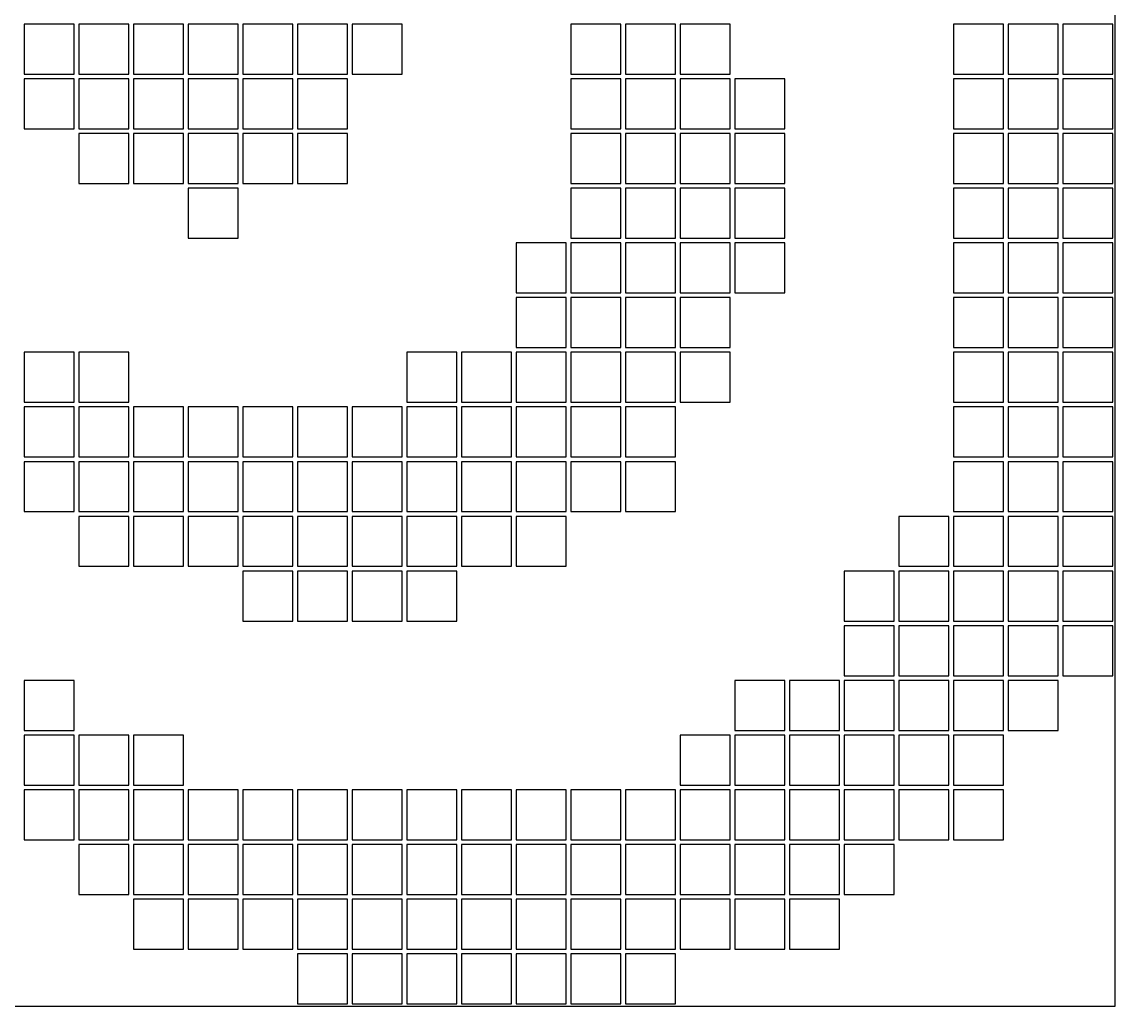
# Model space of a CAD drawing. Extents: x -243 to 243, y -243 to 243.
# Drawn here: x 115.2 to 243.2, y -243.2 to -128 of the extents above; entities that cross this region are included whole.
import ezdxf

# ---------------------------------------------------------------- set-up
doc = ezdxf.new("R2010")
doc.units = 0

msp = doc.modelspace()

# ---------------------------------------------------------------- linework, layer by layer
at = {"layer": 'BOARD'}
for p, q in [((243.2, -243.2), (243.2, 243.2)), ((-243.2, -243.2), (243.2, -243.2))]:
    msp.add_line(p, q, dxfattribs=at)
at = {"layer": 'PATCHES'}
for p, q in [((121.325, -128.275), (115.475, -128.275)), ((115.475, -128.275), (115.475, -134.125)), ((121.325, -134.125), (121.325, -128.275)), ((127.725, -128.275), (121.875, -128.275)), ((121.875, -128.275), (121.875, -134.125)), ((127.725, -134.125), (127.725, -128.275)), ((134.125, -128.275), (128.275, -128.275)), ((128.275, -128.275), (128.275, -134.125)), ((134.125, -134.125), (134.125, -128.275)), ((140.525, -128.275), (134.675, -128.275)), ((134.675, -128.275), (134.675, -134.125)), ((140.525, -134.125), (140.525, -128.275)), ((146.925, -128.275), (141.075, -128.275)), ((141.075, -128.275), (141.075, -134.125)), ((146.925, -134.125), (146.925, -128.275)), ((153.325, -128.275), (147.475, -128.275)), ((147.475, -128.275), (147.475, -134.125)), ((153.325, -134.125), (153.325, -128.275)), ((159.725, -128.275), (153.875, -128.275)), ((153.875, -128.275), (153.875, -134.125)), ((159.725, -134.125), (159.725, -128.275)), ((185.325, -128.275), (179.475, -128.275)), ((179.475, -128.275), (179.475, -134.125)), ((185.325, -134.125), (185.325, -128.275)), ((191.725, -128.275), (185.875, -128.275)), ((185.875, -128.275), (185.875, -134.125)), ((191.725, -134.125), (191.725, -128.275)), ((198.125, -128.275), (192.275, -128.275)), ((192.275, -128.275), (192.275, -134.125)), ((198.125, -134.125), (198.125, -128.275)), ((230.125, -128.275), (224.275, -128.275)), ((224.275, -128.275), (224.275, -134.125)), ((230.125, -134.125), (230.125, -128.275)), ((236.525, -128.275), (230.675, -128.275)), ((230.675, -128.275), (230.675, -134.125)), ((236.525, -134.125), (236.525, -128.275)), ((242.925, -128.275), (237.075, -128.275)), ((237.075, -128.275), (237.075, -134.125)), ((242.925, -134.125), (242.925, -128.275)), ((115.475, -134.125), (121.325, -134.125)), ((121.875, -134.125), (127.725, -134.125)), ((128.275, -134.125), (134.125, -134.125)), ((134.675, -134.125), (140.525, -134.125)), ((141.075, -134.125), (146.925, -134.125)), ((147.475, -134.125), (153.325, -134.125)), ((153.875, -134.125), (159.725, -134.125)), ((179.475, -134.125), (185.325, -134.125)), ((185.875, -134.125), (191.725, -134.125)), ((192.275, -134.125), (198.125, -134.125)), ((224.275, -134.125), (230.125, -134.125)), ((230.675, -134.125), (236.525, -134.125)), ((237.075, -134.125), (242.925, -134.125)), ((121.325, -134.675), (115.475, -134.675)), ((115.475, -134.675), (115.475, -140.525)), ((121.325, -140.525), (121.325, -134.675)), ((127.725, -134.675), (121.875, -134.675)), ((121.875, -134.675), (121.875, -140.525)), ((127.725, -140.525), (127.725, -134.675)), ((134.125, -134.675), (128.275, -134.675)), ((128.275, -134.675), (128.275, -140.525)), ((134.125, -140.525), (134.125, -134.675)), ((140.525, -134.675), (134.675, -134.675)), ((134.675, -134.675), (134.675, -140.525)), ((140.525, -140.525), (140.525, -134.675)), ((146.925, -134.675), (141.075, -134.675)), ((141.075, -134.675), (141.075, -140.525)), ((146.925, -140.525), (146.925, -134.675)), ((153.325, -134.675), (147.475, -134.675)), ((147.475, -134.675), (147.475, -140.525)), ((153.325, -140.525), (153.325, -134.675)), ((185.325, -134.675), (179.475, -134.675)), ((179.475, -134.675), (179.475, -140.525)), ((185.325, -140.525), (185.325, -134.675)), ((191.725, -134.675), (185.875, -134.675)), ((185.875, -134.675), (185.875, -140.525)), ((191.725, -140.525), (191.725, -134.675)), ((198.125, -134.675), (192.275, -134.675)), ((192.275, -134.675), (192.275, -140.525)), ((198.125, -140.525), (198.125, -134.675)), ((204.525, -134.675), (198.675, -134.675)), ((198.675, -134.675), (198.675, -140.525)), ((204.525, -140.525), (204.525, -134.675)), ((230.125, -134.675), (224.275, -134.675)), ((224.275, -134.675), (224.275, -140.525)), ((230.125, -140.525), (230.125, -134.675)), ((236.525, -134.675), (230.675, -134.675)), ((230.675, -134.675), (230.675, -140.525)), ((236.525, -140.525), (236.525, -134.675)), ((242.925, -134.675), (237.075, -134.675)), ((237.075, -134.675), (237.075, -140.525)), ((242.925, -140.525), (242.925, -134.675)), ((115.475, -140.525), (121.325, -140.525)), ((121.875, -140.525), (127.725, -140.525)), ((128.275, -140.525), (134.125, -140.525)), ((134.675, -140.525), (140.525, -140.525)), ((141.075, -140.525), (146.925, -140.525)), ((147.475, -140.525), (153.325, -140.525)), ((179.475, -140.525), (185.325, -140.525)), ((185.875, -140.525), (191.725, -140.525)), ((192.275, -140.525), (198.125, -140.525)), ((198.675, -140.525), (204.525, -140.525)), ((224.275, -140.525), (230.125, -140.525)), ((230.675, -140.525), (236.525, -140.525)), ((237.075, -140.525), (242.925, -140.525)), ((127.725, -141.075), (121.875, -141.075)), ((121.875, -141.075), (121.875, -146.925)), ((127.725, -146.925), (127.725, -141.075)), ((134.125, -141.075), (128.275, -141.075)), ((128.275, -141.075), (128.275, -146.925)), ((134.125, -146.925), (134.125, -141.075)), ((140.525, -141.075), (134.675, -141.075)), ((134.675, -141.075), (134.675, -146.925)), ((140.525, -146.925), (140.525, -141.075)), ((146.925, -141.075), (141.075, -141.075)), ((141.075, -141.075), (141.075, -146.925)), ((146.925, -146.925), (146.925, -141.075)), ((153.325, -141.075), (147.475, -141.075)), ((147.475, -141.075), (147.475, -146.925)), ((153.325, -146.925), (153.325, -141.075)), ((185.325, -141.075), (179.475, -141.075)), ((179.475, -141.075), (179.475, -146.925)), ((185.325, -146.925), (185.325, -141.075)), ((191.725, -141.075), (185.875, -141.075)), ((185.875, -141.075), (185.875, -146.925)), ((191.725, -146.925), (191.725, -141.075)), ((198.125, -141.075), (192.275, -141.075)), ((192.275, -141.075), (192.275, -146.925)), ((198.125, -146.925), (198.125, -141.075)), ((204.525, -141.075), (198.675, -141.075)), ((198.675, -141.075), (198.675, -146.925)), ((204.525, -146.925), (204.525, -141.075)), ((230.125, -141.075), (224.275, -141.075)), ((224.275, -141.075), (224.275, -146.925)), ((230.125, -146.925), (230.125, -141.075)), ((236.525, -141.075), (230.675, -141.075)), ((230.675, -141.075), (230.675, -146.925)), ((236.525, -146.925), (236.525, -141.075)), ((242.925, -141.075), (237.075, -141.075)), ((237.075, -141.075), (237.075, -146.925)), ((242.925, -146.925), (242.925, -141.075)), ((121.875, -146.925), (127.725, -146.925)), ((128.275, -146.925), (134.125, -146.925)), ((134.675, -146.925), (140.525, -146.925)), ((141.075, -146.925), (146.925, -146.925)), ((147.475, -146.925), (153.325, -146.925)), ((179.475, -146.925), (185.325, -146.925)), ((185.875, -146.925), (191.725, -146.925)), ((192.275, -146.925), (198.125, -146.925)), ((198.675, -146.925), (204.525, -146.925)), ((224.275, -146.925), (230.125, -146.925)), ((230.675, -146.925), (236.525, -146.925)), ((237.075, -146.925), (242.925, -146.925)), ((140.525, -147.475), (134.675, -147.475)), ((134.675, -147.475), (134.675, -153.325)), ((140.525, -153.325), (140.525, -147.475)), ((185.325, -147.475), (179.475, -147.475)), ((179.475, -147.475), (179.475, -153.325)), ((185.325, -153.325), (185.325, -147.475)), ((191.725, -147.475), (185.875, -147.475)), ((185.875, -147.475), (185.875, -153.325)), ((191.725, -153.325), (191.725, -147.475)), ((198.125, -147.475), (192.275, -147.475)), ((192.275, -147.475), (192.275, -153.325)), ((198.125, -153.325), (198.125, -147.475)), ((204.525, -147.475), (198.675, -147.475)), ((198.675, -147.475), (198.675, -153.325)), ((204.525, -153.325), (204.525, -147.475)), ((230.125, -147.475), (224.275, -147.475)), ((224.275, -147.475), (224.275, -153.325)), ((230.125, -153.325), (230.125, -147.475)), ((236.525, -147.475), (230.675, -147.475)), ((230.675, -147.475), (230.675, -153.325)), ((236.525, -153.325), (236.525, -147.475)), ((242.925, -147.475), (237.075, -147.475)), ((237.075, -147.475), (237.075, -153.325)), ((242.925, -153.325), (242.925, -147.475)), ((134.675, -153.325), (140.525, -153.325)), ((179.475, -153.325), (185.325, -153.325)), ((185.875, -153.325), (191.725, -153.325)), ((192.275, -153.325), (198.125, -153.325)), ((198.675, -153.325), (204.525, -153.325)), ((224.275, -153.325), (230.125, -153.325)), ((230.675, -153.325), (236.525, -153.325)), ((237.075, -153.325), (242.925, -153.325)), ((178.925, -153.875), (173.075, -153.875)), ((173.075, -153.875), (173.075, -159.725)), ((178.925, -159.725), (178.925, -153.875)), ((185.325, -153.875), (179.475, -153.875)), ((179.475, -153.875), (179.475, -159.725)), ((185.325, -159.725), (185.325, -153.875)), ((191.725, -153.875), (185.875, -153.875)), ((185.875, -153.875), (185.875, -159.725)), ((191.725, -159.725), (191.725, -153.875)), ((198.125, -153.875), (192.275, -153.875)), ((192.275, -153.875), (192.275, -159.725)), ((198.125, -159.725), (198.125, -153.875)), ((204.525, -153.875), (198.675, -153.875)), ((198.675, -153.875), (198.675, -159.725)), ((204.525, -159.725), (204.525, -153.875)), ((230.125, -153.875), (224.275, -153.875)), ((224.275, -153.875), (224.275, -159.725)), ((230.125, -159.725), (230.125, -153.875)), ((236.525, -153.875), (230.675, -153.875)), ((230.675, -153.875), (230.675, -159.725)), ((236.525, -159.725), (236.525, -153.875)), ((242.925, -153.875), (237.075, -153.875)), ((237.075, -153.875), (237.075, -159.725)), ((242.925, -159.725), (242.925, -153.875)), ((173.075, -159.725), (178.925, -159.725)), ((179.475, -159.725), (185.325, -159.725)), ((185.875, -159.725), (191.725, -159.725)), ((192.275, -159.725), (198.125, -159.725)), ((198.675, -159.725), (204.525, -159.725)), ((224.275, -159.725), (230.125, -159.725)), ((230.675, -159.725), (236.525, -159.725)), ((237.075, -159.725), (242.925, -159.725)), ((178.925, -160.275), (173.075, -160.275)), ((173.075, -160.275), (173.075, -166.125)), ((178.925, -166.125), (178.925, -160.275)), ((185.325, -160.275), (179.475, -160.275)), ((179.475, -160.275), (179.475, -166.125)), ((185.325, -166.125), (185.325, -160.275)), ((191.725, -160.275), (185.875, -160.275)), ((185.875, -160.275), (185.875, -166.125)), ((191.725, -166.125), (191.725, -160.275)), ((198.125, -160.275), (192.275, -160.275)), ((192.275, -160.275), (192.275, -166.125)), ((198.125, -166.125), (198.125, -160.275)), ((230.125, -160.275), (224.275, -160.275)), ((224.275, -160.275), (224.275, -166.125)), ((230.125, -166.125), (230.125, -160.275)), ((236.525, -160.275), (230.675, -160.275)), ((230.675, -160.275), (230.675, -166.125)), ((236.525, -166.125), (236.525, -160.275)), ((242.925, -160.275), (237.075, -160.275)), ((237.075, -160.275), (237.075, -166.125)), ((242.925, -166.125), (242.925, -160.275)), ((173.075, -166.125), (178.925, -166.125)), ((179.475, -166.125), (185.325, -166.125)), ((185.875, -166.125), (191.725, -166.125)), ((192.275, -166.125), (198.125, -166.125)), ((224.275, -166.125), (230.125, -166.125)), ((230.675, -166.125), (236.525, -166.125)), ((237.075, -166.125), (242.925, -166.125)), ((121.325, -166.675), (115.475, -166.675)), ((115.475, -166.675), (115.475, -172.525)), ((121.325, -172.525), (121.325, -166.675)), ((127.725, -166.675), (121.875, -166.675)), ((121.875, -166.675), (121.875, -172.525)), ((127.725, -172.525), (127.725, -166.675)), ((166.125, -166.675), (160.275, -166.675)), ((160.275, -166.675), (160.275, -172.525)), ((166.125, -172.525), (166.125, -166.675)), ((172.525, -166.675), (166.675, -166.675)), ((166.675, -166.675), (166.675, -172.525)), ((172.525, -172.525), (172.525, -166.675)), ((178.925, -166.675), (173.075, -166.675)), ((173.075, -166.675), (173.075, -172.525)), ((178.925, -172.525), (178.925, -166.675)), ((185.325, -166.675), (179.475, -166.675)), ((179.475, -166.675), (179.475, -172.525)), ((185.325, -172.525), (185.325, -166.675)), ((191.725, -166.675), (185.875, -166.675)), ((185.875, -166.675), (185.875, -172.525)), ((191.725, -172.525), (191.725, -166.675)), ((198.125, -166.675), (192.275, -166.675)), ((192.275, -166.675), (192.275, -172.525)), ((198.125, -172.525), (198.125, -166.675)), ((230.125, -166.675), (224.275, -166.675)), ((224.275, -166.675), (224.275, -172.525)), ((230.125, -172.525), (230.125, -166.675)), ((236.525, -166.675), (230.675, -166.675)), ((230.675, -166.675), (230.675, -172.525)), ((236.525, -172.525), (236.525, -166.675)), ((242.925, -166.675), (237.075, -166.675)), ((237.075, -166.675), (237.075, -172.525)), ((242.925, -172.525), (242.925, -166.675)), ((115.475, -172.525), (121.325, -172.525)), ((121.875, -172.525), (127.725, -172.525)), ((160.275, -172.525), (166.125, -172.525)), ((166.675, -172.525), (172.525, -172.525)), ((173.075, -172.525), (178.925, -172.525)), ((179.475, -172.525), (185.325, -172.525)), ((185.875, -172.525), (191.725, -172.525)), ((192.275, -172.525), (198.125, -172.525)), ((224.275, -172.525), (230.125, -172.525)), ((230.675, -172.525), (236.525, -172.525)), ((237.075, -172.525), (242.925, -172.525)), ((121.325, -173.075), (115.475, -173.075)), ((115.475, -173.075), (115.475, -178.925)), ((121.325, -178.925), (121.325, -173.075)), ((127.725, -173.075), (121.875, -173.075)), ((121.875, -173.075), (121.875, -178.925)), ((127.725, -178.925), (127.725, -173.075)), ((134.125, -173.075), (128.275, -173.075)), ((128.275, -173.075), (128.275, -178.925)), ((134.125, -178.925), (134.125, -173.075)), ((140.525, -173.075), (134.675, -173.075)), ((134.675, -173.075), (134.675, -178.925)), ((140.525, -178.925), (140.525, -173.075)), ((146.925, -173.075), (141.075, -173.075)), ((141.075, -173.075), (141.075, -178.925)), ((146.925, -178.925), (146.925, -173.075)), ((153.325, -173.075), (147.475, -173.075)), ((147.475, -173.075), (147.475, -178.925)), ((153.325, -178.925), (153.325, -173.075)), ((159.725, -173.075), (153.875, -173.075)), ((153.875, -173.075), (153.875, -178.925)), ((159.725, -178.925), (159.725, -173.075)), ((166.125, -173.075), (160.275, -173.075)), ((160.275, -173.075), (160.275, -178.925)), ((166.125, -178.925), (166.125, -173.075)), ((172.525, -173.075), (166.675, -173.075)), ((166.675, -173.075), (166.675, -178.925)), ((172.525, -178.925), (172.525, -173.075)), ((178.925, -173.075), (173.075, -173.075)), ((173.075, -173.075), (173.075, -178.925)), ((178.925, -178.925), (178.925, -173.075)), ((185.325, -173.075), (179.475, -173.075)), ((179.475, -173.075), (179.475, -178.925)), ((185.325, -178.925), (185.325, -173.075)), ((191.725, -173.075), (185.875, -173.075)), ((185.875, -173.075), (185.875, -178.925)), ((191.725, -178.925), (191.725, -173.075)), ((230.125, -173.075), (224.275, -173.075)), ((224.275, -173.075), (224.275, -178.925)), ((230.125, -178.925), (230.125, -173.075)), ((236.525, -173.075), (230.675, -173.075)), ((230.675, -173.075), (230.675, -178.925)), ((236.525, -178.925), (236.525, -173.075)), ((242.925, -173.075), (237.075, -173.075)), ((237.075, -173.075), (237.075, -178.925)), ((242.925, -178.925), (242.925, -173.075)), ((115.475, -178.925), (121.325, -178.925)), ((121.875, -178.925), (127.725, -178.925)), ((128.275, -178.925), (134.125, -178.925)), ((134.675, -178.925), (140.525, -178.925)), ((141.075, -178.925), (146.925, -178.925)), ((147.475, -178.925), (153.325, -178.925)), ((153.875, -178.925), (159.725, -178.925)), ((160.275, -178.925), (166.125, -178.925)), ((166.675, -178.925), (172.525, -178.925)), ((173.075, -178.925), (178.925, -178.925)), ((179.475, -178.925), (185.325, -178.925)), ((185.875, -178.925), (191.725, -178.925)), ((224.275, -178.925), (230.125, -178.925)), ((230.675, -178.925), (236.525, -178.925)), ((237.075, -178.925), (242.925, -178.925)), ((121.325, -179.475), (115.475, -179.475)), ((115.475, -179.475), (115.475, -185.325)), ((121.325, -185.325), (121.325, -179.475)), ((127.725, -179.475), (121.875, -179.475)), ((121.875, -179.475), (121.875, -185.325)), ((127.725, -185.325), (127.725, -179.475)), ((134.125, -179.475), (128.275, -179.475)), ((128.275, -179.475), (128.275, -185.325)), ((134.125, -185.325), (134.125, -179.475)), ((140.525, -179.475), (134.675, -179.475)), ((134.675, -179.475), (134.675, -185.325)), ((140.525, -185.325), (140.525, -179.475)), ((146.925, -179.475), (141.075, -179.475)), ((141.075, -179.475), (141.075, -185.325)), ((146.925, -185.325), (146.925, -179.475)), ((153.325, -179.475), (147.475, -179.475)), ((147.475, -179.475), (147.475, -185.325)), ((153.325, -185.325), (153.325, -179.475)), ((159.725, -179.475), (153.875, -179.475)), ((153.875, -179.475), (153.875, -185.325)), ((159.725, -185.325), (159.725, -179.475)), ((166.125, -179.475), (160.275, -179.475)), ((160.275, -179.475), (160.275, -185.325)), ((166.125, -185.325), (166.125, -179.475)), ((172.525, -179.475), (166.675, -179.475)), ((166.675, -179.475), (166.675, -185.325)), ((172.525, -185.325), (172.525, -179.475)), ((178.925, -179.475), (173.075, -179.475)), ((173.075, -179.475), (173.075, -185.325)), ((178.925, -185.325), (178.925, -179.475)), ((185.325, -179.475), (179.475, -179.475)), ((179.475, -179.475), (179.475, -185.325)), ((185.325, -185.325), (185.325, -179.475)), ((191.725, -179.475), (185.875, -179.475)), ((185.875, -179.475), (185.875, -185.325)), ((191.725, -185.325), (191.725, -179.475)), ((230.125, -179.475), (224.275, -179.475)), ((224.275, -179.475), (224.275, -185.325)), ((230.125, -185.325), (230.125, -179.475)), ((236.525, -179.475), (230.675, -179.475)), ((230.675, -179.475), (230.675, -185.325)), ((236.525, -185.325), (236.525, -179.475)), ((242.925, -179.475), (237.075, -179.475)), ((237.075, -179.475), (237.075, -185.325)), ((242.925, -185.325), (242.925, -179.475)), ((115.475, -185.325), (121.325, -185.325)), ((121.875, -185.325), (127.725, -185.325)), ((128.275, -185.325), (134.125, -185.325)), ((134.675, -185.325), (140.525, -185.325)), ((141.075, -185.325), (146.925, -185.325)), ((147.475, -185.325), (153.325, -185.325)), ((153.875, -185.325), (159.725, -185.325)), ((160.275, -185.325), (166.125, -185.325)), ((166.675, -185.325), (172.525, -185.325)), ((173.075, -185.325), (178.925, -185.325)), ((179.475, -185.325), (185.325, -185.325)), ((185.875, -185.325), (191.725, -185.325)), ((224.275, -185.325), (230.125, -185.325)), ((230.675, -185.325), (236.525, -185.325)), ((237.075, -185.325), (242.925, -185.325)), ((127.725, -185.875), (121.875, -185.875)), ((121.875, -185.875), (121.875, -191.725)), ((127.725, -191.725), (127.725, -185.875)), ((134.125, -185.875), (128.275, -185.875)), ((128.275, -185.875), (128.275, -191.725)), ((134.125, -191.725), (134.125, -185.875)), ((140.525, -185.875), (134.675, -185.875)), ((134.675, -185.875), (134.675, -191.725)), ((140.525, -191.725), (140.525, -185.875)), ((146.925, -185.875), (141.075, -185.875)), ((141.075, -185.875), (141.075, -191.725)), ((146.925, -191.725), (146.925, -185.875)), ((153.325, -185.875), (147.475, -185.875)), ((147.475, -185.875), (147.475, -191.725)), ((153.325, -191.725), (153.325, -185.875)), ((159.725, -185.875), (153.875, -185.875)), ((153.875, -185.875), (153.875, -191.725)), ((159.725, -191.725), (159.725, -185.875)), ((166.125, -185.875), (160.275, -185.875)), ((160.275, -185.875), (160.275, -191.725)), ((166.125, -191.725), (166.125, -185.875)), ((172.525, -185.875), (166.675, -185.875)), ((166.675, -185.875), (166.675, -191.725)), ((172.525, -191.725), (172.525, -185.875)), ((178.925, -185.875), (173.075, -185.875)), ((173.075, -185.875), (173.075, -191.725)), ((178.925, -191.725), (178.925, -185.875)), ((223.725, -185.875), (217.875, -185.875)), ((217.875, -185.875), (217.875, -191.725)), ((223.725, -191.725), (223.725, -185.875)), ((230.125, -185.875), (224.275, -185.875)), ((224.275, -185.875), (224.275, -191.725)), ((230.125, -191.725), (230.125, -185.875)), ((236.525, -185.875), (230.675, -185.875)), ((230.675, -185.875), (230.675, -191.725)), ((236.525, -191.725), (236.525, -185.875)), ((242.925, -185.875), (237.075, -185.875)), ((237.075, -185.875), (237.075, -191.725)), ((242.925, -191.725), (242.925, -185.875)), ((121.875, -191.725), (127.725, -191.725)), ((128.275, -191.725), (134.125, -191.725)), ((134.675, -191.725), (140.525, -191.725)), ((141.075, -191.725), (146.925, -191.725)), ((147.475, -191.725), (153.325, -191.725)), ((153.875, -191.725), (159.725, -191.725)), ((160.275, -191.725), (166.125, -191.725)), ((166.675, -191.725), (172.525, -191.725)), ((173.075, -191.725), (178.925, -191.725)), ((217.875, -191.725), (223.725, -191.725)), ((224.275, -191.725), (230.125, -191.725)), ((230.675, -191.725), (236.525, -191.725)), ((237.075, -191.725), (242.925, -191.725)), ((146.925, -192.275), (141.075, -192.275)), ((141.075, -192.275), (141.075, -198.125)), ((146.925, -198.125), (146.925, -192.275)), ((153.325, -192.275), (147.475, -192.275)), ((147.475, -192.275), (147.475, -198.125)), ((153.325, -198.125), (153.325, -192.275)), ((159.725, -192.275), (153.875, -192.275)), ((153.875, -192.275), (153.875, -198.125)), ((159.725, -198.125), (159.725, -192.275)), ((166.125, -192.275), (160.275, -192.275)), ((160.275, -192.275), (160.275, -198.125)), ((166.125, -198.125), (166.125, -192.275)), ((217.325, -192.275), (211.475, -192.275)), ((211.475, -192.275), (211.475, -198.125)), ((217.325, -198.125), (217.325, -192.275)), ((223.725, -192.275), (217.875, -192.275)), ((217.875, -192.275), (217.875, -198.125)), ((223.725, -198.125), (223.725, -192.275)), ((230.125, -192.275), (224.275, -192.275)), ((224.275, -192.275), (224.275, -198.125)), ((230.125, -198.125), (230.125, -192.275)), ((236.525, -192.275), (230.675, -192.275)), ((230.675, -192.275), (230.675, -198.125)), ((236.525, -198.125), (236.525, -192.275)), ((242.925, -192.275), (237.075, -192.275)), ((237.075, -192.275), (237.075, -198.125)), ((242.925, -198.125), (242.925, -192.275)), ((141.075, -198.125), (146.925, -198.125)), ((147.475, -198.125), (153.325, -198.125)), ((153.875, -198.125), (159.725, -198.125)), ((160.275, -198.125), (166.125, -198.125)), ((211.475, -198.125), (217.325, -198.125)), ((217.875, -198.125), (223.725, -198.125)), ((224.275, -198.125), (230.125, -198.125)), ((230.675, -198.125), (236.525, -198.125)), ((237.075, -198.125), (242.925, -198.125)), ((217.325, -198.675), (211.475, -198.675)), ((211.475, -198.675), (211.475, -204.525)), ((217.325, -204.525), (217.325, -198.675)), ((223.725, -198.675), (217.875, -198.675)), ((217.875, -198.675), (217.875, -204.525)), ((223.725, -204.525), (223.725, -198.675)), ((230.125, -198.675), (224.275, -198.675)), ((224.275, -198.675), (224.275, -204.525)), ((230.125, -204.525), (230.125, -198.675)), ((236.525, -198.675), (230.675, -198.675)), ((230.675, -198.675), (230.675, -204.525)), ((236.525, -204.525), (236.525, -198.675)), ((242.925, -198.675), (237.075, -198.675)), ((237.075, -198.675), (237.075, -204.525)), ((242.925, -204.525), (242.925, -198.675)), ((211.475, -204.525), (217.325, -204.525)), ((217.875, -204.525), (223.725, -204.525)), ((224.275, -204.525), (230.125, -204.525)), ((230.675, -204.525), (236.525, -204.525)), ((237.075, -204.525), (242.925, -204.525)), ((121.325, -205.075), (115.475, -205.075)), ((115.475, -205.075), (115.475, -210.925)), ((121.325, -210.925), (121.325, -205.075)), ((204.525, -205.075), (198.675, -205.075)), ((198.675, -205.075), (198.675, -210.925)), ((204.525, -210.925), (204.525, -205.075)), ((210.925, -205.075), (205.075, -205.075)), ((205.075, -205.075), (205.075, -210.925)), ((210.925, -210.925), (210.925, -205.075)), ((217.325, -205.075), (211.475, -205.075)), ((211.475, -205.075), (211.475, -210.925)), ((217.325, -210.925), (217.325, -205.075)), ((223.725, -205.075), (217.875, -205.075)), ((217.875, -205.075), (217.875, -210.925)), ((223.725, -210.925), (223.725, -205.075)), ((230.125, -205.075), (224.275, -205.075)), ((224.275, -205.075), (224.275, -210.925)), ((230.125, -210.925), (230.125, -205.075)), ((236.525, -205.075), (230.675, -205.075)), ((230.675, -205.075), (230.675, -210.925)), ((236.525, -210.925), (236.525, -205.075)), ((115.475, -210.925), (121.325, -210.925)), ((198.675, -210.925), (204.525, -210.925)), ((205.075, -210.925), (210.925, -210.925)), ((211.475, -210.925), (217.325, -210.925)), ((217.875, -210.925), (223.725, -210.925)), ((224.275, -210.925), (230.125, -210.925)), ((230.675, -210.925), (236.525, -210.925)), ((121.325, -211.475), (115.475, -211.475)), ((115.475, -211.475), (115.475, -217.325)), ((121.325, -217.325), (121.325, -211.475)), ((127.725, -211.475), (121.875, -211.475)), ((121.875, -211.475), (121.875, -217.325)), ((127.725, -217.325), (127.725, -211.475)), ((134.125, -211.475), (128.275, -211.475)), ((128.275, -211.475), (128.275, -217.325)), ((134.125, -217.325), (134.125, -211.475)), ((198.125, -211.475), (192.275, -211.475)), ((192.275, -211.475), (192.275, -217.325)), ((198.125, -217.325), (198.125, -211.475)), ((204.525, -211.475), (198.675, -211.475)), ((198.675, -211.475), (198.675, -217.325)), ((204.525, -217.325), (204.525, -211.475)), ((210.925, -211.475), (205.075, -211.475)), ((205.075, -211.475), (205.075, -217.325)), ((210.925, -217.325), (210.925, -211.475)), ((217.325, -211.475), (211.475, -211.475)), ((211.475, -211.475), (211.475, -217.325)), ((217.325, -217.325), (217.325, -211.475)), ((223.725, -211.475), (217.875, -211.475)), ((217.875, -211.475), (217.875, -217.325)), ((223.725, -217.325), (223.725, -211.475)), ((230.125, -211.475), (224.275, -211.475)), ((224.275, -211.475), (224.275, -217.325)), ((230.125, -217.325), (230.125, -211.475)), ((115.475, -217.325), (121.325, -217.325)), ((121.875, -217.325), (127.725, -217.325)), ((128.275, -217.325), (134.125, -217.325)), ((192.275, -217.325), (198.125, -217.325)), ((198.675, -217.325), (204.525, -217.325)), ((205.075, -217.325), (210.925, -217.325)), ((211.475, -217.325), (217.325, -217.325)), ((217.875, -217.325), (223.725, -217.325)), ((224.275, -217.325), (230.125, -217.325)), ((121.325, -217.875), (115.475, -217.875)), ((115.475, -217.875), (115.475, -223.725)), ((121.325, -223.725), (121.325, -217.875)), ((127.725, -217.875), (121.875, -217.875)), ((121.875, -217.875), (121.875, -223.725)), ((127.725, -223.725), (127.725, -217.875)), ((134.125, -217.875), (128.275, -217.875)), ((128.275, -217.875), (128.275, -223.725)), ((134.125, -223.725), (134.125, -217.875)), ((140.525, -217.875), (134.675, -217.875)), ((134.675, -217.875), (134.675, -223.725)), ((140.525, -223.725), (140.525, -217.875)), ((146.925, -217.875), (141.075, -217.875)), ((141.075, -217.875), (141.075, -223.725)), ((146.925, -223.725), (146.925, -217.875)), ((153.325, -217.875), (147.475, -217.875)), ((147.475, -217.875), (147.475, -223.725)), ((153.325, -223.725), (153.325, -217.875)), ((159.725, -217.875), (153.875, -217.875)), ((153.875, -217.875), (153.875, -223.725)), ((159.725, -223.725), (159.725, -217.875)), ((166.125, -217.875), (160.275, -217.875)), ((160.275, -217.875), (160.275, -223.725)), ((166.125, -223.725), (166.125, -217.875)), ((172.525, -217.875), (166.675, -217.875)), ((166.675, -217.875), (166.675, -223.725)), ((172.525, -223.725), (172.525, -217.875)), ((178.925, -217.875), (173.075, -217.875)), ((173.075, -217.875), (173.075, -223.725)), ((178.925, -223.725), (178.925, -217.875)), ((185.325, -217.875), (179.475, -217.875)), ((179.475, -217.875), (179.475, -223.725)), ((185.325, -223.725), (185.325, -217.875)), ((191.725, -217.875), (185.875, -217.875)), ((185.875, -217.875), (185.875, -223.725)), ((191.725, -223.725), (191.725, -217.875)), ((198.125, -217.875), (192.275, -217.875)), ((192.275, -217.875), (192.275, -223.725)), ((198.125, -223.725), (198.125, -217.875)), ((204.525, -217.875), (198.675, -217.875)), ((198.675, -217.875), (198.675, -223.725)), ((204.525, -223.725), (204.525, -217.875)), ((210.925, -217.875), (205.075, -217.875)), ((205.075, -217.875), (205.075, -223.725)), ((210.925, -223.725), (210.925, -217.875)), ((217.325, -217.875), (211.475, -217.875)), ((211.475, -217.875), (211.475, -223.725)), ((217.325, -223.725), (217.325, -217.875)), ((223.725, -217.875), (217.875, -217.875)), ((217.875, -217.875), (217.875, -223.725)), ((223.725, -223.725), (223.725, -217.875)), ((230.125, -217.875), (224.275, -217.875)), ((224.275, -217.875), (224.275, -223.725)), ((230.125, -223.725), (230.125, -217.875)), ((115.475, -223.725), (121.325, -223.725)), ((121.875, -223.725), (127.725, -223.725)), ((128.275, -223.725), (134.125, -223.725)), ((134.675, -223.725), (140.525, -223.725)), ((141.075, -223.725), (146.925, -223.725)), ((147.475, -223.725), (153.325, -223.725)), ((153.875, -223.725), (159.725, -223.725)), ((160.275, -223.725), (166.125, -223.725)), ((166.675, -223.725), (172.525, -223.725)), ((173.075, -223.725), (178.925, -223.725)), ((179.475, -223.725), (185.325, -223.725)), ((185.875, -223.725), (191.725, -223.725)), ((192.275, -223.725), (198.125, -223.725)), ((198.675, -223.725), (204.525, -223.725)), ((205.075, -223.725), (210.925, -223.725)), ((211.475, -223.725), (217.325, -223.725)), ((217.875, -223.725), (223.725, -223.725)), ((224.275, -223.725), (230.125, -223.725)), ((127.725, -224.275), (121.875, -224.275)), ((121.875, -224.275), (121.875, -230.125)), ((127.725, -230.125), (127.725, -224.275)), ((134.125, -224.275), (128.275, -224.275)), ((128.275, -224.275), (128.275, -230.125)), ((134.125, -230.125), (134.125, -224.275)), ((140.525, -224.275), (134.675, -224.275)), ((134.675, -224.275), (134.675, -230.125)), ((140.525, -230.125), (140.525, -224.275)), ((146.925, -224.275), (141.075, -224.275)), ((141.075, -224.275), (141.075, -230.125)), ((146.925, -230.125), (146.925, -224.275)), ((153.325, -224.275), (147.475, -224.275)), ((147.475, -224.275), (147.475, -230.125)), ((153.325, -230.125), (153.325, -224.275)), ((159.725, -224.275), (153.875, -224.275)), ((153.875, -224.275), (153.875, -230.125)), ((159.725, -230.125), (159.725, -224.275)), ((166.125, -224.275), (160.275, -224.275)), ((160.275, -224.275), (160.275, -230.125)), ((166.125, -230.125), (166.125, -224.275)), ((172.525, -224.275), (166.675, -224.275)), ((166.675, -224.275), (166.675, -230.125)), ((172.525, -230.125), (172.525, -224.275)), ((178.925, -224.275), (173.075, -224.275)), ((173.075, -224.275), (173.075, -230.125)), ((178.925, -230.125), (178.925, -224.275)), ((185.325, -224.275), (179.475, -224.275)), ((179.475, -224.275), (179.475, -230.125)), ((185.325, -230.125), (185.325, -224.275)), ((191.725, -224.275), (185.875, -224.275)), ((185.875, -224.275), (185.875, -230.125)), ((191.725, -230.125), (191.725, -224.275)), ((198.125, -224.275), (192.275, -224.275)), ((192.275, -224.275), (192.275, -230.125)), ((198.125, -230.125), (198.125, -224.275)), ((204.525, -224.275), (198.675, -224.275)), ((198.675, -224.275), (198.675, -230.125)), ((204.525, -230.125), (204.525, -224.275)), ((210.925, -224.275), (205.075, -224.275)), ((205.075, -224.275), (205.075, -230.125)), ((210.925, -230.125), (210.925, -224.275)), ((217.325, -224.275), (211.475, -224.275)), ((211.475, -224.275), (211.475, -230.125)), ((217.325, -230.125), (217.325, -224.275)), ((121.875, -230.125), (127.725, -230.125)), ((128.275, -230.125), (134.125, -230.125)), ((134.675, -230.125), (140.525, -230.125)), ((141.075, -230.125), (146.925, -230.125)), ((147.475, -230.125), (153.325, -230.125)), ((153.875, -230.125), (159.725, -230.125)), ((160.275, -230.125), (166.125, -230.125)), ((166.675, -230.125), (172.525, -230.125)), ((173.075, -230.125), (178.925, -230.125)), ((179.475, -230.125), (185.325, -230.125)), ((185.875, -230.125), (191.725, -230.125)), ((192.275, -230.125), (198.125, -230.125)), ((198.675, -230.125), (204.525, -230.125)), ((205.075, -230.125), (210.925, -230.125)), ((211.475, -230.125), (217.325, -230.125)), ((134.125, -230.675), (128.275, -230.675)), ((128.275, -230.675), (128.275, -236.525)), ((134.125, -236.525), (134.125, -230.675)), ((140.525, -230.675), (134.675, -230.675)), ((134.675, -230.675), (134.675, -236.525)), ((140.525, -236.525), (140.525, -230.675)), ((146.925, -230.675), (141.075, -230.675)), ((141.075, -230.675), (141.075, -236.525)), ((146.925, -236.525), (146.925, -230.675)), ((153.325, -230.675), (147.475, -230.675)), ((147.475, -230.675), (147.475, -236.525)), ((153.325, -236.525), (153.325, -230.675)), ((159.725, -230.675), (153.875, -230.675)), ((153.875, -230.675), (153.875, -236.525)), ((159.725, -236.525), (159.725, -230.675)), ((166.125, -230.675), (160.275, -230.675)), ((160.275, -230.675), (160.275, -236.525)), ((166.125, -236.525), (166.125, -230.675)), ((172.525, -230.675), (166.675, -230.675)), ((166.675, -230.675), (166.675, -236.525)), ((172.525, -236.525), (172.525, -230.675)), ((178.925, -230.675), (173.075, -230.675)), ((173.075, -230.675), (173.075, -236.525)), ((178.925, -236.525), (178.925, -230.675)), ((185.325, -230.675), (179.475, -230.675)), ((179.475, -230.675), (179.475, -236.525)), ((185.325, -236.525), (185.325, -230.675)), ((191.725, -230.675), (185.875, -230.675)), ((185.875, -230.675), (185.875, -236.525)), ((191.725, -236.525), (191.725, -230.675)), ((198.125, -230.675), (192.275, -230.675)), ((192.275, -230.675), (192.275, -236.525)), ((198.125, -236.525), (198.125, -230.675)), ((204.525, -230.675), (198.675, -230.675)), ((198.675, -230.675), (198.675, -236.525)), ((204.525, -236.525), (204.525, -230.675)), ((210.925, -230.675), (205.075, -230.675)), ((205.075, -230.675), (205.075, -236.525)), ((210.925, -236.525), (210.925, -230.675)), ((128.275, -236.525), (134.125, -236.525)), ((134.675, -236.525), (140.525, -236.525)), ((141.075, -236.525), (146.925, -236.525)), ((147.475, -236.525), (153.325, -236.525)), ((153.875, -236.525), (159.725, -236.525)), ((160.275, -236.525), (166.125, -236.525)), ((166.675, -236.525), (172.525, -236.525)), ((173.075, -236.525), (178.925, -236.525)), ((179.475, -236.525), (185.325, -236.525)), ((185.875, -236.525), (191.725, -236.525)), ((192.275, -236.525), (198.125, -236.525)), ((198.675, -236.525), (204.525, -236.525)), ((205.075, -236.525), (210.925, -236.525)), ((153.325, -237.075), (147.475, -237.075)), ((147.475, -237.075), (147.475, -242.925)), ((153.325, -242.925), (153.325, -237.075)), ((159.725, -237.075), (153.875, -237.075)), ((153.875, -237.075), (153.875, -242.925)), ((159.725, -242.925), (159.725, -237.075)), ((166.125, -237.075), (160.275, -237.075)), ((160.275, -237.075), (160.275, -242.925)), ((166.125, -242.925), (166.125, -237.075)), ((172.525, -237.075), (166.675, -237.075)), ((166.675, -237.075), (166.675, -242.925)), ((172.525, -242.925), (172.525, -237.075)), ((178.925, -237.075), (173.075, -237.075)), ((173.075, -237.075), (173.075, -242.925)), ((178.925, -242.925), (178.925, -237.075)), ((185.325, -237.075), (179.475, -237.075)), ((179.475, -237.075), (179.475, -242.925)), ((185.325, -242.925), (185.325, -237.075)), ((191.725, -237.075), (185.875, -237.075)), ((185.875, -237.075), (185.875, -242.925)), ((191.725, -242.925), (191.725, -237.075)), ((147.475, -242.925), (153.325, -242.925)), ((153.875, -242.925), (159.725, -242.925)), ((160.275, -242.925), (166.125, -242.925)), ((166.675, -242.925), (172.525, -242.925)), ((173.075, -242.925), (178.925, -242.925)), ((179.475, -242.925), (185.325, -242.925)), ((185.875, -242.925), (191.725, -242.925))]:
    msp.add_line(p, q, dxfattribs=at)

doc.saveas('drawing.dxf')
